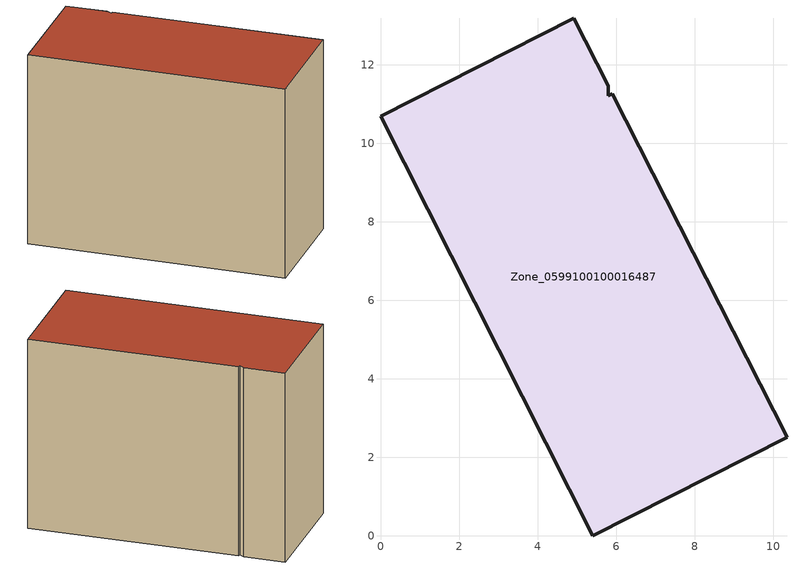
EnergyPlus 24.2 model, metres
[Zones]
Zone_0599100100016487
 floor ground (C_G): 5.41,0 0,10.69 4.93,13.18 5.8,11.46 5.8,11.21 5.9,11.26 10.36,2.5 z3.31
 wall outside (C_F): 5.9,11.26 5.8,11.21 5.8,11.46 4.93,13.18 0,10.69 5.41,0 10.36,2.5 5.9,11.26 z3.31:12.49
 roof outside (C_R): 5.8,11.46 4.93,13.18 0,10.69 5.41,0 10.36,2.5 5.9,11.26 5.8,11.21 z12.49
[BUILDING]
Pand.0599100100016487: North Axis=0; Terrain=City; Loads Convergence Tolerance Value=0.04; Temperature Convergence Tolerance Value=0.4; Solar Distribution=FullExterior; Maximum Number of Warmup Days=25; Minimum Number of Warmup Days=1
[Site:Location]
Rotterdam.The.Hague.AP_ZH_NLD Design_Conditions: Latitude=51.96; Longitude=4.45; Time Zone=1; Elevation=-4.5
[SITE:GROUNDTEMPERATURE:BUILDINGSURFACE]
18, 18, 18, 18, 18, 18, 18, 18, 18, 18, 18, 18
[MATERIAL] Thermal Absorptance=0.9; Solar Absorptance=0.7; Visible Absorptance=0.7
Name | Roughness | Thickness | Conductivity | Density | Specific Heat
G.TC.2015-2018 | MediumSmooth | 0.15 | 0.0428571 | 540 | 1210
F.TC.2015-2018 | Rough | 0.3 | 0.0666667 | 1920 | 840
R.TC.2015-2018 | MediumRough | 0.2 | 0.0333333 | 1500 | 1000
[CONSTRUCTION]
C_G: G.TC.2015-2018
C_F: F.TC.2015-2018
C_R: R.TC.2015-2018
[ZONE]
Zone_0599100100016487: Type=1; Multiplier=1; Ceiling Height=Autocalculate; Volume=Autocalculate; Floor Area=autocalculate; Part of Total Floor Area=Yes
[ZONEINFILTRATION:DESIGNFLOWRATE]
Infil_Zone_0599100100016487: Zone or ZoneList or Space or SpaceList=Zone_0599100100016487; Schedule=AlwaysOn; Design Flow Rate Calculation Method=Flow/Area; Flow Rate per Floor Area=0.0015; Constant Term Coefficient=1; Temperature Term Coefficient=0; Velocity Term Coefficient=0; Velocity Squared Term Coefficient=0
[HVACTEMPLATE:ZONE:IDEALLOADSAIRSYSTEM]
Zone_0599100100016487: Maximum Heating Supply Air Temperature=50; Minimum Cooling Supply Air Temperature=13; Maximum Heating Supply Air Humidity Ratio=0.0156; Minimum Cooling Supply Air Humidity Ratio=0.0077; Heating Limit=NoLimit; Cooling Limit=NoLimit; Dehumidification Control Type=ConstantSensibleHeatRatio; Cooling Sensible Heat Ratio=0.7; Dehumidification Setpoint=60; Humidification Control Type=None; Humidification Setpoint=30; Outdoor Air Method=None; Outdoor Air Flow Rate per Person=0.00944; Outdoor Air Flow Rate per Zone Floor Area=0; Outdoor Air Flow Rate per Zone=0; Demand Controlled Ventilation Type=None; Outdoor Air Economizer Type=NoEconomizer; Heat Recovery Type=None; Sensible Heat Recovery Effectiveness=0.7; Latent Heat Recovery Effectiveness=0.65
[ZONECONTROL:THERMOSTAT]
ThermostatControl_Zone_0599100100016487: Zone or ZoneList=Zone_0599100100016487; Control Type Schedule=DualSetpointControlType; Control 1=Thermostat_Zone_0599100100016487; Temperature Difference Between Cutout And Setpoint=0
[THERMOSTATSETPOINT:DUALSETPOINT]
Thermostat_Zone_0599100100016487: Heating Setpoint Temperature Schedule=HeatingSetpoint_Zone_0599100100016487; Cooling Setpoint Temperature Schedule=CoolingSetpoint_Zone_0599100100016487
[SCHEDULE:COMPACT]
HeatingSetpoint_Zone_0599100100016487: Through: 12/31, For: AllDays, Until: 24:00, 21
CoolingSetpoint_Zone_0599100100016487: Through: 12/31, For: AllDays, Until: 24:00, 24
DualSetpointControlType: Through: 12/31, For: AllDays, Until: 24:00, 4
AlwaysOn: Through: 12/31, For: AllDays, Until: 24:00, 1
